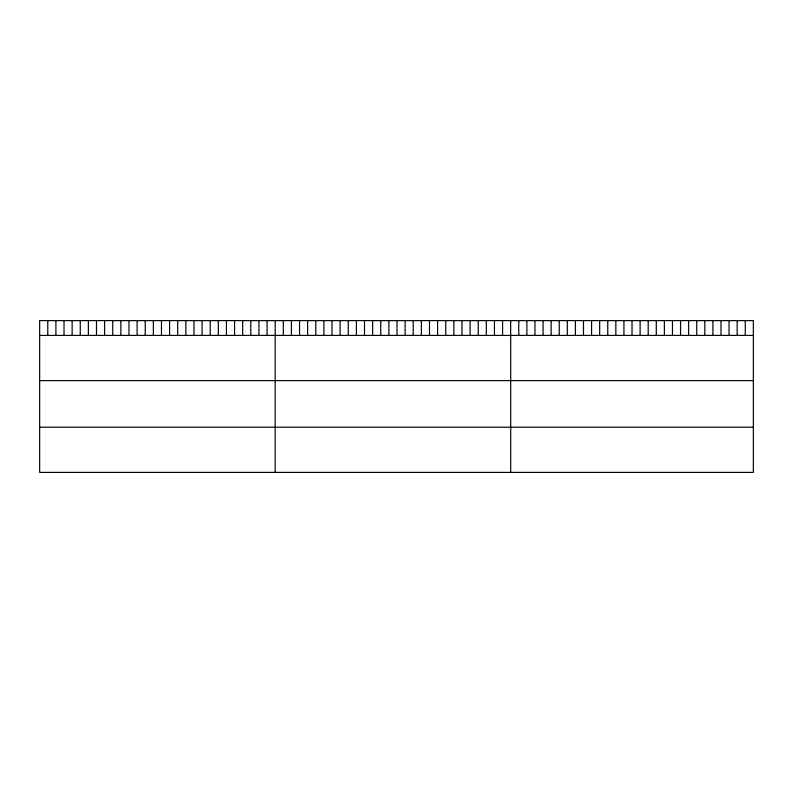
<?xml version="1.0" encoding="UTF-8"?>
<svg xmlns="http://www.w3.org/2000/svg" width="793" height="793" viewBox="0 0 793 793"><rect width="100%" height="100%" fill="white"/><g stroke="black" fill="none" stroke-linecap="round" stroke-linejoin="round"><path stroke-width="1.19" d="M753.35 335.419L753.35 472.4L39.65 472.4L39.65 320.6L753.35 320.6L753.35 335.419L39.65 335.419M39.65 380.62L753.35 380.62M39.65 427.199L753.35 427.199M745.261 320.6L745.261 335.419M737.173 320.6L737.173 335.419M729.084 320.6L729.084 335.419M720.996 320.6L720.996 335.419M712.907 320.6L712.907 335.419M704.818 320.6L704.818 335.419M696.73 320.6L696.73 335.419M688.641 320.6L688.641 335.419M680.553 320.6L680.553 335.419M672.464 320.6L672.464 335.419M664.375 320.6L664.375 335.419M656.287 320.6L656.287 335.419M648.198 320.6L648.198 335.419M640.11 320.6L640.11 335.419M632.021 320.6L632.021 335.419M623.932 320.6L623.932 335.419M615.844 320.6L615.844 335.419M607.755 320.6L607.755 335.419M599.667 320.6L599.667 335.419M591.578 320.6L591.578 335.419M583.489 320.6L583.489 335.419M575.401 320.6L575.401 335.419M567.312 320.6L567.312 335.419M559.224 320.6L559.224 335.419M551.135 320.6L551.135 335.419M543.046 320.6L543.046 335.419M534.958 320.6L534.958 335.419M526.869 320.6L526.869 335.419M518.781 320.6L518.781 335.419M510.692 320.6L510.692 472.4M502.574 320.6L502.574 335.419M494.445 320.6L494.445 335.419M486.327 320.6L486.327 335.419M478.209 320.6L478.209 335.419M470.08 320.6L470.08 335.419M461.962 320.6L461.962 335.419M453.844 320.6L453.844 335.419M445.725 320.6L445.725 335.419M437.597 320.6L437.597 335.419M429.479 320.6L429.479 335.419M421.361 320.6L421.361 335.419M413.232 320.6L413.232 335.419M405.114 320.6L405.114 335.419M396.996 320.6L396.996 335.419M388.867 320.6L388.867 335.419M380.749 320.6L380.749 335.419M372.631 320.6L372.631 335.419M364.502 320.6L364.502 335.419M356.384 320.6L356.384 335.419M348.266 320.6L348.266 335.419M340.138 320.6L340.138 335.419M332.019 320.6L332.019 335.419M323.901 320.6L323.901 335.419M315.783 320.6L315.783 335.419M307.654 320.6L307.654 335.419M299.536 320.6L299.536 335.419M291.418 320.6L291.418 335.419M283.289 320.6L283.289 335.419M275.171 320.6L275.171 472.4M267.053 320.6L267.053 335.419M258.924 320.6L258.924 335.419M250.806 320.6L250.806 335.419M242.688 320.6L242.688 335.419M234.559 320.6L234.559 335.419M226.441 320.6L226.441 335.419M218.323 320.6L218.323 335.419M210.204 320.6L210.204 335.419M202.076 320.6L202.076 335.419M193.958 320.6L193.958 335.419M185.84 320.6L185.84 335.419M177.711 320.6L177.711 335.419M169.593 320.6L169.593 335.419M161.475 320.6L161.475 335.419M153.346 320.6L153.346 335.419M145.228 320.6L145.228 335.419M137.11 320.6L137.11 335.419M128.981 320.6L128.981 335.419M120.863 320.6L120.863 335.419M112.745 320.6L112.745 335.419M104.617 320.6L104.617 335.419M96.498 320.6L96.498 335.419M88.38 320.6L88.38 335.419M80.262 320.6L80.262 335.419M72.133 320.6L72.133 335.419M64.015 320.6L64.015 335.419M55.897 320.6L55.897 335.419M47.768 320.6L47.768 335.419"/></g></svg>
